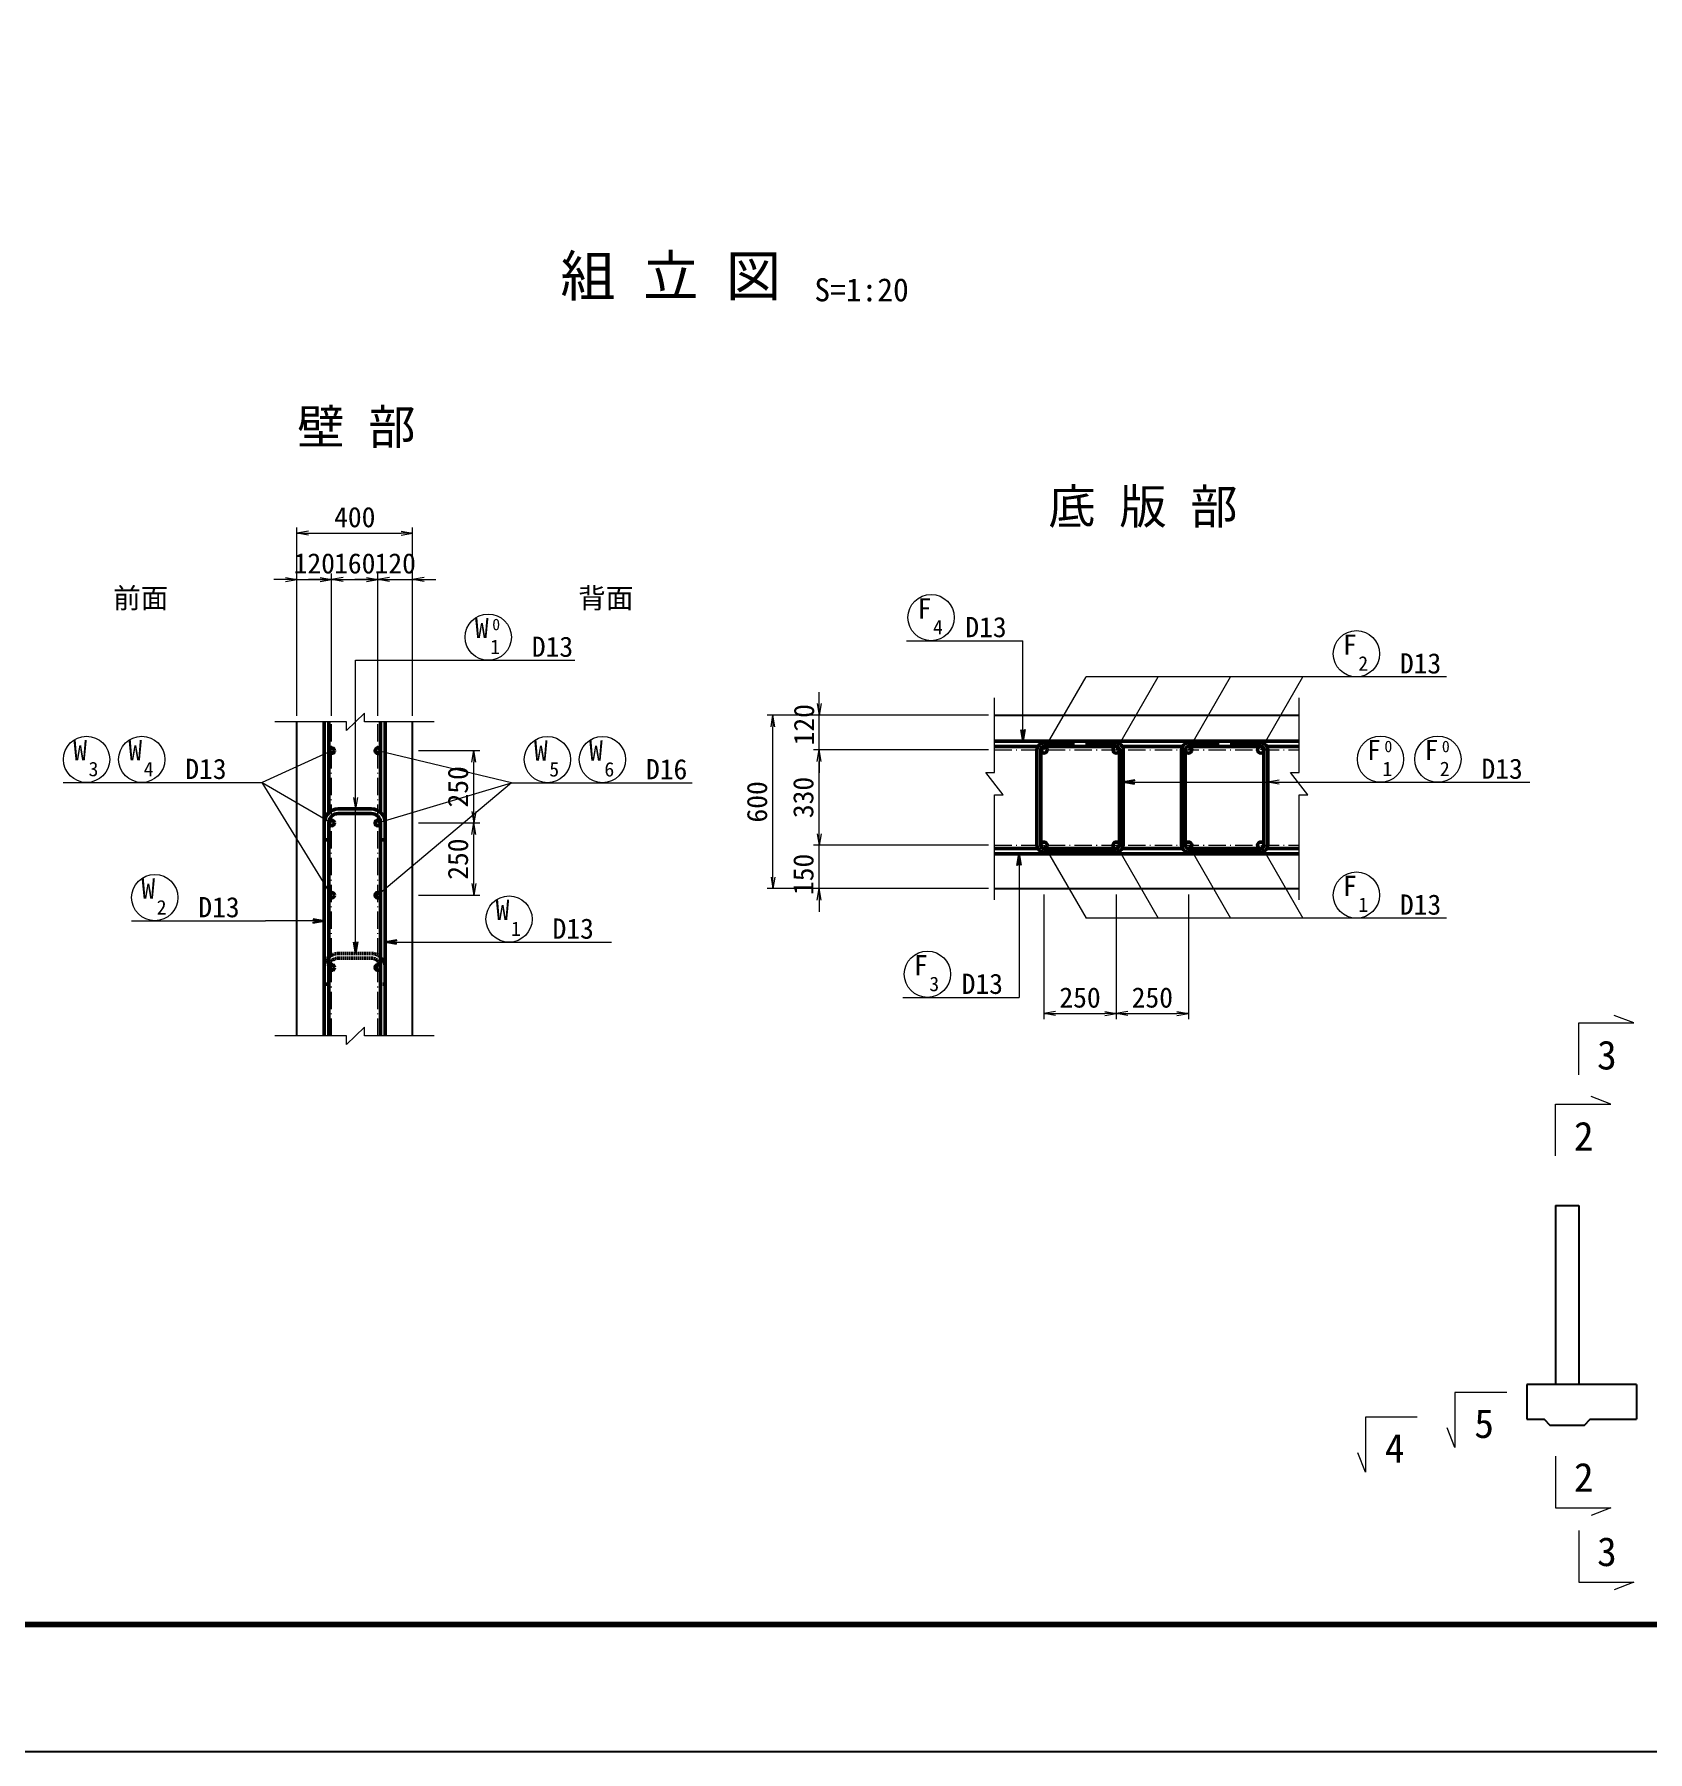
# Model space of a CAD drawing. Header units: millimetres. Extents: x 169470 to 758170, y -17820 to 11880.
# Drawn here: x 600545 to 614495, y -17820 to -2970 of the extents above; entities that cross this region are included whole.
import ezdxf
from ezdxf.enums import TextEntityAlignment as Align

# ---------------------------------------------------------------- set-up
doc = ezdxf.new("R2010")
doc.units = ezdxf.units.MM
doc.header["$LTSCALE"] = 50
doc.header["$PDSIZE"] = 300
doc.linetypes.add('DASHED2', pattern=[0.375, 0.25, -0.125])
doc.linetypes.add('SXF_一点短鎖線', pattern=[9.25, 6, -1.5, 0.25, -1.5])
doc.layers.get('Defpoints').update_dxf_attribs({"color": 151})
for name, color, linetype, lineweight in [('D-BMK', 2, 'SXF_一点短鎖線', 13), ('D-STR', 1, 'Continuous', 25), ('D-STR-DIM', 7, 'Continuous', 13), ('D-STR-HTXT', 7, 'Continuous', 13), ('D-STR-STR1', 2, 'Continuous', 50), ('D-STR-STR2', 6, 'Continuous', 50), ('D-STR-STR3', 4, 'Continuous', 50), ('D-STR-TXT', 7, 'Continuous', 13), ('D-TTL', 2, 'Continuous', 140)]:
    doc.layers.add(name, color=color, linetype=linetype, lineweight=lineweight)
doc.styles.add('YOKO_GOTHIC', font='MS Gothic.ttf')
doc.dimstyles.new('S50', dxfattribs={"dimscale": 50, "dimtxt": 3.5, "dimasz": 2, "dimexe": 1, "dimexo": 1, "dimgap": 1, "dimtad": 1, "dimdec": 0, "dimzin": 1, "dimdsep": 46, "dimtxsty": 'YOKO_GOTHIC', "dimblk": 'OPEN', "dimcen": 0, "dimclrd": 256, "dimclre": 256, "dimclrt": 256, "dimaunit": 1, "dimadec": 3, "dimazin": 0, "dimtfac": 1, "dimtdec": 0, "dimtix": 1, "dimtmove": 2, "dimatfit": 3, "dimldrblk": 'OPEN', "dimfxl": 1, "dimlwd": -1, "dimlwe": -1, "dimarcsym": 2})
doc.dimstyles.new('S50-20', dxfattribs={"dimscale": 50, "dimtxt": 3.5, "dimasz": 2, "dimexe": 1, "dimexo": 1, "dimgap": 1, "dimtad": 1, "dimdec": 0, "dimlfac": 0.4, "dimzin": 1, "dimdsep": 46, "dimtxsty": 'YOKO_GOTHIC', "dimblk": 'OPEN', "dimcen": 0, "dimclrd": 256, "dimclre": 256, "dimclrt": 256, "dimaunit": 1, "dimadec": 3, "dimazin": 0, "dimtfac": 1, "dimtdec": 0, "dimtix": 1, "dimtmove": 2, "dimatfit": 3, "dimldrblk": 'OPEN', "dimfxl": 1, "dimlwd": -1, "dimlwe": -1, "dimarcsym": 0})

# ---------------------------------------------------------------- blocks, each defined once
blk = doc.blocks.new('_Open')
at = {"color": 0, "linetype": 'ByBlock', "lineweight": -2}
for p, q in [((-1, 0.17), (0, 0)), ((-1, -0.17), (0, 0)), ((0, 0), (-1, 0))]:
    blk.add_line(p, q, dxfattribs=at)
blk = doc.blocks.new('*D2471')
at = {"layer": 'D-STR-DIM', "transparency": 16777216}
for p, q in [((609900, -10407), (609900, -11487)), ((610525, -10407), (610525, -11487)), ((610000, -11437), (610425, -11437))]:
    blk.add_line(p, q, dxfattribs=at)
at = {"layer": 'Defpoints', "color": 0, "transparency": 16777216}
for p in [(609900, -10357), (610525, -10357), (610525, -11437)]:
    blk.add_point(p, dxfattribs=at)
at = {"layer": 'D-STR-DIM', "transparency": 16777216, "xscale": 100, "yscale": 100, "zscale": 100, "rotation": 180}
blk.add_blockref('_Open', (609900, -11437), dxfattribs=at)
at = {"layer": 'D-STR-DIM', "transparency": 16777216, "xscale": 100, "yscale": 100, "zscale": 100}
blk.add_blockref('_Open', (610525, -11437), dxfattribs=at)
at = {"layer": 'D-STR-DIM', "transparency": 16777216, "insert": (610212, -11300), "char_height": 175, "attachment_point": 5, "style": 'YOKO_GOTHIC'}
blk.add_mtext('250', dxfattribs=at)
blk = doc.blocks.new('*D2472')
at = {"layer": 'D-STR-DIM', "transparency": 16777216}
for p, q in [((609275, -10407), (609275, -11487)), ((609900, -10407), (609900, -11487)), ((609375, -11437), (609800, -11437))]:
    blk.add_line(p, q, dxfattribs=at)
at = {"layer": 'Defpoints', "color": 0, "transparency": 16777216}
for p in [(609275, -10357), (609900, -10357), (609900, -11437)]:
    blk.add_point(p, dxfattribs=at)
at = {"layer": 'D-STR-DIM', "transparency": 16777216, "xscale": 100, "yscale": 100, "zscale": 100, "rotation": 180}
blk.add_blockref('_Open', (609275, -11437), dxfattribs=at)
at = {"layer": 'D-STR-DIM', "transparency": 16777216, "xscale": 100, "yscale": 100, "zscale": 100}
blk.add_blockref('_Open', (609900, -11437), dxfattribs=at)
at = {"layer": 'D-STR-DIM', "transparency": 16777216, "insert": (609587, -11300), "char_height": 175, "attachment_point": 5, "style": 'YOKO_GOTHIC'}
blk.add_mtext('250', dxfattribs=at)
blk = doc.blocks.new('*D2473')
at = {"layer": 'D-STR-DIM', "transparency": 16777216}
for p, q in [((603416, -7683), (603316, -7683)), ((603516, -8864), (603516, -7633)), ((603516, -7683), (603816, -7683)), ((603816, -8864), (603816, -7633)), ((603916, -7683), (604016, -7683))]:
    blk.add_line(p, q, dxfattribs=at)
at = {"layer": 'Defpoints', "color": 0, "transparency": 16777216}
for p in [(603816, -7683), (603516, -8914), (603816, -8914)]:
    blk.add_point(p, dxfattribs=at)
at = {"layer": 'D-STR-DIM', "transparency": 16777216, "xscale": 100, "yscale": 100, "zscale": 100}
blk.add_blockref('_Open', (603516, -7683), dxfattribs=at)
at = {"layer": 'D-STR-DIM', "transparency": 16777216, "xscale": 100, "yscale": 100, "zscale": 100, "rotation": 180}
blk.add_blockref('_Open', (603816, -7683), dxfattribs=at)
at = {"layer": 'D-STR-DIM', "transparency": 16777216, "insert": (603666, -7546), "char_height": 175, "attachment_point": 5, "style": 'YOKO_GOTHIC'}
blk.add_mtext('120', dxfattribs=at)
blk = doc.blocks.new('*D2474')
at = {"layer": 'D-STR-DIM', "transparency": 16777216}
for p, q in [((603866, -9789), (604396, -9789)), ((604346, -10314), (604346, -9889)), ((603866, -10414), (604396, -10414))]:
    blk.add_line(p, q, dxfattribs=at)
at = {"layer": 'Defpoints', "color": 0, "transparency": 16777216}
for p in [(603816, -9789), (604346, -9789), (603816, -10414)]:
    blk.add_point(p, dxfattribs=at)
at = {"layer": 'D-STR-DIM', "transparency": 16777216, "xscale": 100, "yscale": 100, "zscale": 100}
for p, rotation in [((604346, -9789), 90), ((604346, -10414), 270)]:
    blk.add_blockref('_Open', p, dxfattribs=dict(at, rotation=rotation))
at = {"layer": 'D-STR-DIM', "transparency": 16777216, "insert": (604209, -10102), "char_height": 175, "attachment_point": 5, "rotation": 90, "style": 'YOKO_GOTHIC'}
blk.add_mtext('250', dxfattribs=at)
blk = doc.blocks.new('*D2438')
at = {"layer": 'D-STR-DIM', "transparency": 16777216}
for p, q in [((603866, -9164), (604396, -9164)), ((604346, -9689), (604346, -9264)), ((603866, -9789), (604396, -9789))]:
    blk.add_line(p, q, dxfattribs=at)
at = {"layer": 'Defpoints', "color": 0, "transparency": 16777216}
for p in [(603816, -9164), (604346, -9164), (603816, -9789)]:
    blk.add_point(p, dxfattribs=at)
at = {"layer": 'D-STR-DIM', "transparency": 16777216, "xscale": 100, "yscale": 100, "zscale": 100}
for p, rotation in [((604346, -9164), 90), ((604346, -9789), 270)]:
    blk.add_blockref('_Open', p, dxfattribs=dict(at, rotation=rotation))
at = {"layer": 'D-STR-DIM', "transparency": 16777216, "insert": (604209, -9477), "char_height": 175, "attachment_point": 5, "rotation": 90, "style": 'YOKO_GOTHIC'}
blk.add_mtext('250', dxfattribs=at)
blk = doc.blocks.new('*D2439')
at = {"layer": 'D-STR-DIM', "transparency": 16777216}
for p, q in [((602716, -7683), (602616, -7683)), ((602816, -8864), (602816, -7633)), ((602816, -7683), (603116, -7683)), ((603116, -8864), (603116, -7633)), ((603216, -7683), (603316, -7683))]:
    blk.add_line(p, q, dxfattribs=at)
at = {"layer": 'Defpoints', "color": 0, "transparency": 16777216}
for p in [(603116, -7683), (602816, -8914), (603116, -8914)]:
    blk.add_point(p, dxfattribs=at)
at = {"layer": 'D-STR-DIM', "transparency": 16777216, "xscale": 100, "yscale": 100, "zscale": 100}
blk.add_blockref('_Open', (602816, -7683), dxfattribs=at)
at = {"layer": 'D-STR-DIM', "transparency": 16777216, "xscale": 100, "yscale": 100, "zscale": 100, "rotation": 180}
blk.add_blockref('_Open', (603116, -7683), dxfattribs=at)
at = {"layer": 'D-STR-DIM', "transparency": 16777216, "insert": (602966, -7546), "char_height": 175, "attachment_point": 5, "style": 'YOKO_GOTHIC'}
blk.add_mtext('120', dxfattribs=at)
blk = doc.blocks.new('*D2440')
at = {"layer": 'D-STR-DIM', "transparency": 16777216}
for p, q in [((602816, -8864), (602816, -7233)), ((603816, -8864), (603816, -7233)), ((602916, -7283), (603716, -7283))]:
    blk.add_line(p, q, dxfattribs=at)
at = {"layer": 'Defpoints', "color": 0, "transparency": 16777216}
for p in [(603816, -7283), (602816, -8914), (603816, -8914)]:
    blk.add_point(p, dxfattribs=at)
at = {"layer": 'D-STR-DIM', "transparency": 16777216, "xscale": 100, "yscale": 100, "zscale": 100, "rotation": 180}
blk.add_blockref('_Open', (602816, -7283), dxfattribs=at)
at = {"layer": 'D-STR-DIM', "transparency": 16777216, "xscale": 100, "yscale": 100, "zscale": 100}
blk.add_blockref('_Open', (603816, -7283), dxfattribs=at)
at = {"layer": 'D-STR-DIM', "transparency": 16777216, "insert": (603316, -7146), "char_height": 175, "attachment_point": 5, "style": 'YOKO_GOTHIC'}
blk.add_mtext('400', dxfattribs=at)
blk = doc.blocks.new('*D2441')
at = {"layer": 'D-STR-DIM', "transparency": 16777216}
for p, q in [((603016, -7683), (602916, -7683)), ((603116, -8864), (603116, -7633)), ((603116, -7683), (603516, -7683)), ((603516, -8864), (603516, -7633)), ((603616, -7683), (603716, -7683))]:
    blk.add_line(p, q, dxfattribs=at)
at = {"layer": 'Defpoints', "color": 0, "transparency": 16777216}
for p in [(603516, -7683), (603116, -8914), (603516, -8914)]:
    blk.add_point(p, dxfattribs=at)
at = {"layer": 'D-STR-DIM', "transparency": 16777216, "xscale": 100, "yscale": 100, "zscale": 100}
blk.add_blockref('_Open', (603116, -7683), dxfattribs=at)
at = {"layer": 'D-STR-DIM', "transparency": 16777216, "xscale": 100, "yscale": 100, "zscale": 100, "rotation": 180}
blk.add_blockref('_Open', (603516, -7683), dxfattribs=at)
at = {"layer": 'D-STR-DIM', "transparency": 16777216, "insert": (603316, -7546), "char_height": 175, "attachment_point": 5, "style": 'YOKO_GOTHIC'}
blk.add_mtext('160', dxfattribs=at)
blk = doc.blocks.new('*D2442')
at = {"layer": 'D-STR-DIM', "transparency": 16777216}
for p, q in [((608796, -9157), (607282, -9157)), ((607332, -9882), (607332, -9257)), ((608796, -9982), (607282, -9982))]:
    blk.add_line(p, q, dxfattribs=at)
at = {"layer": 'Defpoints', "color": 0, "transparency": 16777216}
for p in [(607332, -9157), (608846, -9157), (608846, -9982)]:
    blk.add_point(p, dxfattribs=at)
at = {"layer": 'D-STR-DIM', "transparency": 16777216, "xscale": 100, "yscale": 100, "zscale": 100}
for p, rotation in [((607332, -9157), 90), ((607332, -9982), 270)]:
    blk.add_blockref('_Open', p, dxfattribs=dict(at, rotation=rotation))
at = {"layer": 'D-STR-DIM', "transparency": 16777216, "insert": (607195, -9569), "char_height": 175, "attachment_point": 5, "rotation": 90, "style": 'YOKO_GOTHIC'}
blk.add_mtext('330', dxfattribs=at)
blk = doc.blocks.new('*D2443')
at = {"layer": 'D-STR-DIM', "transparency": 16777216}
for p, q in [((607332, -9882), (607332, -9782)), ((608796, -9982), (607282, -9982)), ((607332, -10357), (607332, -9982)), ((608796, -10357), (607282, -10357)), ((607332, -10457), (607332, -10557))]:
    blk.add_line(p, q, dxfattribs=at)
at = {"layer": 'Defpoints', "color": 0, "transparency": 16777216}
for p in [(607332, -9982), (608846, -9982), (608846, -10357)]:
    blk.add_point(p, dxfattribs=at)
at = {"layer": 'D-STR-DIM', "transparency": 16777216, "xscale": 100, "yscale": 100, "zscale": 100}
for p, rotation in [((607332, -9982), 270), ((607332, -10357), 90)]:
    blk.add_blockref('_Open', p, dxfattribs=dict(at, rotation=rotation))
at = {"layer": 'D-STR-DIM', "transparency": 16777216, "insert": (607196, -10234), "char_height": 175, "attachment_point": 5, "rotation": 90, "style": 'YOKO_GOTHIC'}
blk.add_mtext('150', dxfattribs=at)
blk = doc.blocks.new('*D2444')
at = {"layer": 'D-STR-DIM', "transparency": 16777216}
for p, q in [((607332, -8757), (607332, -8657)), ((608796, -8857), (607282, -8857)), ((607332, -9157), (607332, -8857)), ((608796, -9157), (607282, -9157)), ((607332, -9257), (607332, -9357))]:
    blk.add_line(p, q, dxfattribs=at)
at = {"layer": 'Defpoints', "color": 0, "transparency": 16777216}
for p in [(607332, -8857), (608846, -8857), (608846, -9157)]:
    blk.add_point(p, dxfattribs=at)
at = {"layer": 'D-STR-DIM', "transparency": 16777216, "xscale": 100, "yscale": 100, "zscale": 100}
for p, rotation in [((607332, -8857), 270), ((607332, -9157), 90)]:
    blk.add_blockref('_Open', p, dxfattribs=dict(at, rotation=rotation))
at = {"layer": 'D-STR-DIM', "transparency": 16777216, "insert": (607201, -8940), "char_height": 175, "attachment_point": 5, "rotation": 90, "style": 'YOKO_GOTHIC'}
blk.add_mtext('120', dxfattribs=at)
blk = doc.blocks.new('*D2445')
at = {"layer": 'D-STR-DIM', "transparency": 16777216}
for p, q in [((608796, -8857), (606882, -8857)), ((606932, -10257), (606932, -8957)), ((608796, -10357), (606882, -10357))]:
    blk.add_line(p, q, dxfattribs=at)
at = {"layer": 'Defpoints', "color": 0, "transparency": 16777216}
for p in [(606932, -8857), (608846, -8857), (608846, -10357)]:
    blk.add_point(p, dxfattribs=at)
at = {"layer": 'D-STR-DIM', "transparency": 16777216, "xscale": 100, "yscale": 100, "zscale": 100}
for p, rotation in [((606932, -8857), 90), ((606932, -10357), 270)]:
    blk.add_blockref('_Open', p, dxfattribs=dict(at, rotation=rotation))
at = {"layer": 'D-STR-DIM', "transparency": 16777216, "insert": (606795, -9607), "char_height": 175, "attachment_point": 5, "rotation": 90, "style": 'YOKO_GOTHIC'}
blk.add_mtext('600', dxfattribs=at)

msp = doc.modelspace()

# ---------------------------------------------------------------- linework, layer by layer
at = {"layer": 'D-BMK', "ltscale": 0.5}
for p, q in [((603115.71, -11629.71), (603115.71, -8914.29)), ((603515.73, -11629.71), (603515.73, -8914.29)), ((608846.49, -9157), (611481.56, -9157)), ((608846.49, -9982), (611481.56, -9982))]:
    msp.add_line(p, q, dxfattribs=at)
at = {"layer": 'D-STR'}
for p, q in [((608846.49, -8857), (611481.56, -8857)), ((602815.72, -11629.71), (602815.72, -8914.29)), ((603815.72, -11629.71), (603815.72, -8914.29)), ((608846.49, -10357), (611481.56, -10357)), ((613698.87, -13096.31), (613898.87, -13096.31)), ((613698.87, -13096.31), (613698.87, -14646.31)), ((613898.87, -13096.31), (613898.87, -14646.31)), ((614398.87, -14646.31), (613448.87, -14646.31)), ((613448.87, -14646.31), (613448.87, -14946.31)), ((614398.87, -14646.31), (614398.87, -14946.31))]:
    msp.add_line(p, q, dxfattribs=at)
msp.add_lwpolyline([(613448.87, -14946.31), (613598.87, -14946.31), (613648.87, -14996.31), (613948.87, -14996.31), (613998.87, -14946.31), (614398.87, -14946.31)], dxfattribs=at)
at = {"layer": 'D-STR-HTXT'}
for p, q in [((608086.05, -8213.02), (609092.62, -8213.02)), ((603322.82, -8382.76), (605218.18, -8382.76)), ((609274.7, -9157), (609638.72, -8526.49)), ((612756.13, -8526.49), (609638.72, -8526.49)), ((609899.67, -9157), (610263.7, -8526.49)), ((610524.65, -9157), (610888.67, -8526.49)), ((611149.62, -9157), (611513.65, -8526.49)), ((603115.71, -9164.28), (602515.75, -9439.27)), ((604671.79, -9441.73), (603515.73, -9164.28)), ((600795.87, -9439.27), (602515.75, -9439.27)), ((602515.75, -9439.27), (603115.71, -9789.25)), ((603115.71, -10414.23), (602515.75, -9439.27)), ((603515.73, -9789.25), (604671.79, -9441.73)), ((604671.79, -9441.73), (603515.73, -10414.23)), ((604671.79, -9441.73), (606232.35, -9441.73)), ((612468.88, -9437.75), (613475.44, -9437.75)), ((609274.7, -9982), (609638.72, -10612.51)), ((609899.67, -9982), (610263.7, -10612.51)), ((610524.65, -9982), (610888.67, -10612.51)), ((611149.62, -9982), (611513.65, -10612.51)), ((601386.6, -10635), (602544.29, -10635)), ((612756.13, -10612.51), (609638.72, -10612.51)), ((604449.6, -10820.35), (605534.33, -10820.35)), ((608054.4, -11297.69), (609060.97, -11297.69))]:
    msp.add_line(p, q, dxfattribs=at)
for points in [[(608846.49, -10453.85), (608846.49, -9545.45), (608921.49, -9545.45), (608771.5, -9352.77), (608846.49, -9352.77), (608846.49, -8707.13)], [(611481.56, -10453.85), (611481.56, -9545.45), (611556.55, -9545.45), (611406.56, -9352.77), (611481.56, -9352.77), (611481.56, -8707.13)], [(604002.54, -8914.29), (603400.44, -8914.29), (603400.44, -8839.29), (603243.29, -8989.29), (603243.29, -8914.29), (602625.27, -8914.29)], [(604002.54, -11629.71), (603400.44, -11629.71), (603400.44, -11554.72), (603243.29, -11704.71), (603243.29, -11629.71), (602625.27, -11629.71)], [(613898.87, -11967.05), (613898.87, -11519.05), (614375.31, -11519.05), (614206.07, -11453.01)], [(613698.87, -12668.78), (613698.87, -12220.78), (614175.31, -12220.78), (614006.07, -12154.75)], [(613275.91, -14712.97), (612827.91, -14712.97), (612827.91, -15189.42), (612761.87, -15020.17)], [(612502.3, -14927.79), (612054.3, -14927.79), (612054.3, -15404.23), (611988.26, -15234.98)], [(613698.87, -15264.88), (613698.87, -15712.88), (614175.31, -15712.88), (614006.07, -15778.91)], [(613898.87, -15907.67), (613898.87, -16355.67), (614375.31, -16355.67), (614206.07, -16421.7)]]:
    msp.add_lwpolyline(points, dxfattribs=at)
for centre in [(608298.58, -8013.02), (604470.5, -8182.76), (611976.18, -8326.49), (600997.48, -9239.27), (601473.91, -9239.27), (604981.15, -9241.73), (605457.59, -9241.73), (612184.83, -9237.75), (612681.4, -9237.75), (601586.6, -10435), (611976.18, -10412.51), (604649.6, -10620.35), (608266.93, -11097.69)]:
    msp.add_circle(centre, 200, dxfattribs=at)
at = {"layer": 'D-STR-STR1'}
for p, q in [((603051.96, -11629.71), (603051.96, -8914.29)), ((603091.96, -9699.37), (603091.96, -8914.29)), ((603539.48, -9699.37), (603539.48, -8914.29)), ((603579.48, -11629.71), (603579.48, -8914.29)), ((608846.49, -9082), (611481.56, -9082)), ((608846.49, -9129.5), (609221.27, -9129.5)), ((609524.49, -9129.5), (609649.58, -9129.5)), ((609953, -9129.5), (610471.22, -9129.5)), ((610774.44, -9129.5), (610899.53, -9129.5)), ((611202.95, -9129.5), (611481.56, -9129.5)), ((603091.96, -11629.71), (603091.96, -9791.43)), ((603539.48, -11629.71), (603539.48, -9789.25)), ((608846.49, -10009.5), (609221.27, -10009.5)), ((608846.49, -10057), (611481.56, -10057)), ((609953, -10009.5), (610471.22, -10009.5)), ((611202.95, -10009.5), (611481.56, -10009.5))]:
    msp.add_line(p, q, dxfattribs=at)
at = {"layer": 'D-STR-STR2'}
for centre, radius in [((603115.71, -9164.28), 23.75), ((603515.73, -9164.28), 23.75), ((609274.7, -9157), 27.5), ((609899.67, -9157), 27.5), ((610524.65, -9157), 27.5), ((611149.62, -9157), 27.5), ((603115.61, -9789.25), 23.75), ((603515.63, -9789.25), 23.75), ((609274.7, -9982), 27.5), ((609899.67, -9982), 27.5), ((610524.65, -9982), 27.5), ((611149.62, -9982), 27.5), ((603115.61, -10414.23), 23.75), ((603515.73, -10414.23), 23.75), ((603115.71, -11039.2), 23.75), ((603515.73, -11039.2), 23.75)]:
    msp.add_circle(centre, radius, dxfattribs=at)
at = {"layer": 'D-STR-STR3'}
for p, q in [((609214.6, -9982), (609214.6, -9157)), ((609247.1, -9982), (609247.1, -9157)), ((609274.5, -9097), (609524.49, -9097)), ((609274.5, -9129.5), (609524.49, -9129.5)), ((609524.49, -9129.5), (609524.49, -9097)), ((609649.58, -9129.5), (609649.58, -9097)), ((609649.58, -9097), (609899.57, -9097)), ((609649.58, -9129.5), (609899.57, -9129.5)), ((609927.07, -9982), (609927.07, -9157)), ((609959.67, -9982), (609959.84, -9157)), ((610464.55, -9982), (610464.55, -9157)), ((610497.05, -9982), (610497.05, -9157)), ((610524.45, -9097), (610774.44, -9097)), ((610524.45, -9129.5), (610774.44, -9129.5)), ((610774.44, -9129.5), (610774.44, -9097)), ((610899.53, -9129.5), (610899.53, -9097)), ((610899.53, -9097), (611149.52, -9097)), ((610899.53, -9129.5), (611149.52, -9129.5)), ((611177.02, -9982), (611177.02, -9157)), ((611209.62, -9982), (611209.79, -9157)), ((603051.96, -9789.25), (603051.96, -9934.25)), ((603091.96, -9789.25), (603091.96, -9934.25)), ((603172.96, -9668.25), (603458.48, -9668.25)), ((603172.96, -9708.25), (603458.48, -9708.25)), ((603539.48, -9789.25), (603539.48, -9934.25)), ((603579.48, -9789.25), (603579.48, -9934.25)), ((603091.96, -9934.25), (603051.96, -9934.25)), ((603539.48, -9934.25), (603579.48, -9934.25)), ((609274.6, -10009.5), (609899.57, -10009.5)), ((609274.6, -10042), (609899.62, -10042)), ((610524.55, -10009.5), (611149.52, -10009.5)), ((610524.55, -10042), (611149.57, -10042))]:
    msp.add_line(p, q, dxfattribs=at)
at = {"layer": 'D-STR-STR3', "linetype": 'DASHED2'}
for p, q in [((603172.96, -10918.2), (603458.48, -10918.2)), ((603172.96, -10958.2), (603458.48, -10958.2)), ((603051.96, -11039.2), (603051.96, -11184.2)), ((603091.96, -11039.2), (603091.96, -11184.2)), ((603539.48, -11039.2), (603539.48, -11184.2)), ((603579.48, -11039.2), (603579.48, -11184.2)), ((603091.96, -11184.2), (603051.96, -11184.2)), ((603539.48, -11184.2), (603579.48, -11184.2))]:
    msp.add_line(p, q, dxfattribs=at)
at = {"layer": 'D-STR-STR3'}
for centre, radius, start, end in [((609274.6, -9157), 60, 90.00001, 180), ((609899.67, -9157), 60, 0, 90.00001), ((610524.55, -9157), 60, 90.00001, 180), ((611149.62, -9157), 60, 0, 90.00001), ((603172.96, -9789.25), 121, 90, 180), ((603172.96, -9789.25), 81, 90, 180), ((603458.48, -9789.25), 121, 0, 90), ((603458.48, -9789.25), 81, 0, 90), ((609274.6, -9982), 60, 180, 270), ((609899.67, -9982), 60, 270, 0), ((610524.55, -9982), 60, 180, 270), ((611149.62, -9982), 60, 270, 0)]:
    msp.add_arc(centre, radius, start, end, dxfattribs=at)
at = {"layer": 'D-STR-STR3', "linetype": 'DASHED2'}
for centre, radius, start, end in [((603172.96, -11039.2), 121, 90, 180), ((603172.96, -11039.2), 81, 90, 180), ((603458.48, -11039.2), 121, 0, 90), ((603458.48, -11039.2), 81, 0, 90)]:
    msp.add_arc(centre, radius, start, end, dxfattribs=at)
at = {"layer": 'D-TTL'}
msp.add_lwpolyline([(590994.53, 10780), (590994.53, -16720), (630994.53, -16720), (630994.53, 10780)], close=True, dxfattribs=at)
at = {"layer": 'Defpoints', "color": 1}
msp.add_lwpolyline([(589969.53, 11880), (589969.53, -17820), (632019.53, -17820), (632019.53, 11880)], close=True, dxfattribs=at)

# ---------------------------------------------------------------- block references
at = {"layer": 'D-STR-HTXT', "xscale": 100, "yscale": 100, "zscale": 100}
for p, rotation in [((611209.68, -9437.71), 180), ((603322.82, -9668.25), 270)]:
    msp.add_blockref('_Open', p, dxfattribs=dict(at, rotation=rotation))

# ---------------------------------------------------------------- texts
at = {"layer": 'D-STR-TXT', "style": 'YOKO_GOTHIC'}
for s, height, p in [('組 立 図', 350, (606048.33, -5338.77)), ('S=1:20', 200, (607698.1, -5338.77))]:
    msp.add_text(s, height=height, dxfattribs=at).set_placement(p, align=Align.BOTTOM_CENTER)
for s, height, p in [('壁 部', 300, (603329.89, -6513.81)), ('底 版 部', 300, (610130.88, -7202.49)), ('F', 175, (608242.3, -8021.34)), ('W', 175, (604414.22, -8191.07)), ('0', 100, (604538.62, -8122.57)), ('4', 125, (608357.97, -8159.14)), ('F', 175, (611919.91, -8334.81)), ('1', 125, (604529.88, -8328.88)), ('2', 125, (612035.57, -8472.61)), ('W', 175, (600941.2, -9247.58)), ('W', 175, (601417.64, -9247.58)), ('W', 175, (604924.88, -9250.05)), ('W', 175, (605401.31, -9250.05)), ('F', 175, (612128.56, -9246.07)), ('0', 100, (612252.95, -9177.56)), ('F', 175, (612625.13, -9246.07)), ('0', 100, (612749.52, -9177.56)), ('3', 125, (601056.86, -9385.39)), ('4', 125, (601533.3, -9385.39)), ('5', 125, (605040.54, -9387.85)), ('6', 125, (605516.97, -9387.85)), ('1', 125, (612244.22, -9383.87)), ('2', 125, (612740.79, -9383.87)), ('F', 175, (611919.91, -10420.82)), ('W', 175, (601530.33, -10443.32)), ('2', 125, (601645.99, -10581.12)), ('W', 175, (604593.33, -10628.67)), ('1', 125, (612035.57, -10558.63)), ('1', 125, (604708.99, -10766.47)), ('F', 175, (608210.66, -11106.01)), ('3', 125, (608326.32, -11243.81)), ('3', 250, (614142.41, -11921.1)), ('2', 250, (613942.41, -12622.84)), ('5', 250, (613080.96, -15107.47)), ('4', 250, (612307.35, -15322.28)), ('2', 250, (613942.41, -15572.46)), ('3', 250, (614142.41, -16215.25))]:
    msp.add_text(s, height=height, dxfattribs=at).set_placement(p, align=Align.CENTER)
for s, p in [('前面', (601225.92, -7932.39)), ('背面', (605247.47, -7932.39)), ('D13', (608595.02, -8183.02)), ('D13', (604847.02, -8352.76)), ('D13', (612352.7, -8496.49)), ('D13', (601850.43, -9409.27)), ('D16', (605834.11, -9411.73)), ('D13', (613057.92, -9407.75)), ('D13', (601963.12, -10605)), ('D13', (612352.7, -10582.51)), ('D13', (605026.12, -10790.35)), ('D13', (608563.37, -11267.69))]:
    msp.add_text(s, height=175, dxfattribs=at).set_placement(p)

# ---------------------------------------------------------------- dimensions: what is measured, and where the dimension line sits
at = {"layer": 'D-STR-DIM'}
for base, p1, p2, picture, middle in [((603815.72, -7283.3), (602815.72, -8914.29), (603815.72, -8914.29), '*D2440', (603315.72, -7145.8)), ((603115.71, -7683.3), (602815.72, -8914.29), (603115.71, -8914.29), '*D2439', (602965.71, -7545.8)), ((603515.73, -7683.3), (603115.71, -8914.29), (603515.73, -8914.29), '*D2441', (603315.72, -7545.8)), ((603815.72, -7683.3), (603515.73, -8914.29), (603815.72, -8914.29), '*D2473', (603665.73, -7545.8)), ((609899.67, -11437.31), (609274.7, -10357), (609899.67, -10357), '*D2472', (609587.18, -11299.81)), ((610524.75, -11437.31), (609899.67, -10357), (610524.75, -10357), '*D2471', (610212.21, -11299.81))]:
    dim = msp.add_linear_dim(base=base, p1=p1, p2=p2, dimstyle='S50-20', dxfattribs=at)
    dim.commit()
    dim.dimension.update_dxf_attribs({"geometry": picture, "text_midpoint": middle})
for base, p1, p2, picture, middle in [((607332.02, -8857), (608846.49, -9157), (608846.49, -8857), '*D2444', (607200.99, -8939.5)), ((607332.02, -9982), (608846.49, -10357), (608846.49, -9982), '*D2443', (607195.9, -10234.11))]:
    dim = msp.add_linear_dim(base=base, p1=p1, p2=p2, angle=90, dimstyle='S50-20', dxfattribs=at)
    dim.commit()
    dim.dimension.update_dxf_attribs({"geometry": picture, "text_midpoint": middle, "dimtype": 160})
for base, p1, p2, picture, middle in [((606932.02, -8857), (608846.49, -10357), (608846.49, -8857), '*D2445', (606794.52, -9607)), ((604346.46, -9164.28), (603815.72, -9789.25), (603815.72, -9164.28), '*D2438', (604208.96, -9476.77)), ((607332.02, -9157), (608846.49, -9982), (608846.49, -9157), '*D2442', (607194.52, -9569.5)), ((604346.46, -9789.25), (603815.72, -10414.23), (603815.72, -9789.25), '*D2474', (604208.96, -10101.74))]:
    dim = msp.add_linear_dim(base=base, p1=p1, p2=p2, angle=90, dimstyle='S50-20', dxfattribs=at)
    dim.commit()
    dim.dimension.update_dxf_attribs({"geometry": picture, "text_midpoint": middle})

# ---------------------------------------------------------------- leaders
at = {"layer": 'D-STR-HTXT'}
for points in [[(609092.62, -9081.95), (609092.62, -8213.02)], [(603322.82, -10918.2), (603322.82, -8382.76)], [(609959.73, -9437.61), (612468.88, -9437.75)], [(609060.97, -10057), (609060.97, -11297.69)], [(603051.96, -10635), (602544.29, -10635)], [(603579.48, -10820.35), (604449.6, -10820.35)]]:
    msp.add_leader(points, dimstyle='S50', dxfattribs=at)

doc.saveas('drawing.dxf')
